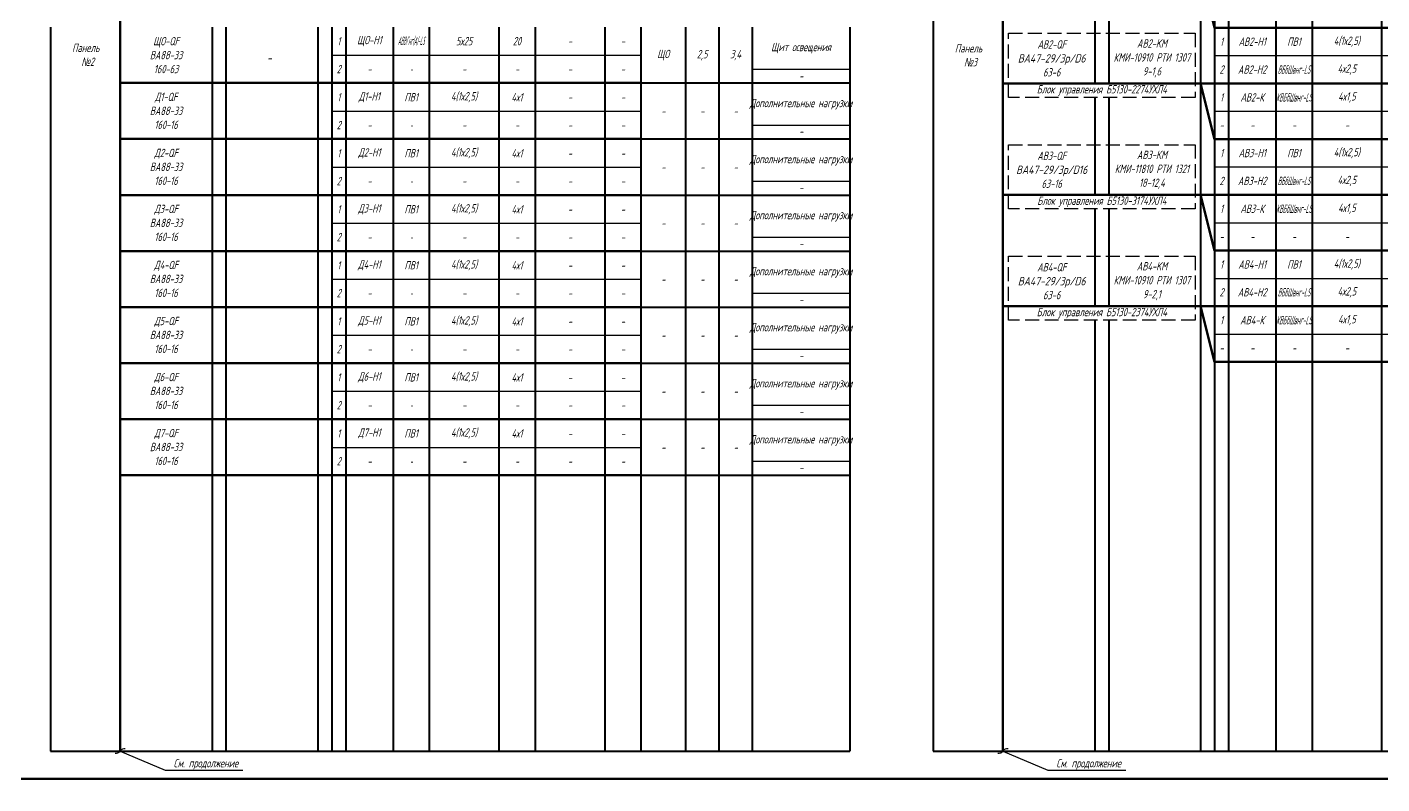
# Model space of a CAD drawing. Header units: millimetres. Extents: x 6735 to 13224, y -12144 to -9633.
# Drawn here: x 7933.7 to 8420.2, y -10224.2 to -9952.4 of the extents above; entities that cross this region are included whole.
import ezdxf
from ezdxf import colors
from ezdxf.entities.mleader import LeaderData, LeaderLine
from ezdxf.math import Vec2, Vec3

# ---------------------------------------------------------------- set-up
doc = ezdxf.new("R2010")
doc.units = ezdxf.units.MM
doc.linetypes.add('gost5', pattern=[7, 5, -2, 0])
for name, color, linetype, lineweight in [('КаБель силовой (Вновь)', 1, 'Continuous', 60), ('Линия выноска', 137, 'Continuous', 25), ('Рамка толстая', 7, 'Continuous', 60), ('Рамка тонкая', 5, 'Continuous', 25), ('Строительный', 251, 'Continuous', 13), ('Схема распред. сети', 9, 'Continuous', 25)]:
    doc.layers.add(name, color=color, linetype=linetype, lineweight=lineweight)
doc.styles.add('Simplex', font='simplex.shx', dxfattribs={"width": 0.7, "oblique": 15})

# ---------------------------------------------------------------- blocks, each defined once
blk = doc.blocks.new('A$C7AEF134F')
at = {"layer": 'Строительный', "color": 142, "lineweight": 80}
for q in [(96, 20), (212, 0)]:
    blk.add_line((101, 0), q, dxfattribs=at)
at = {"layer": 'Схема распред. сети', "lineweight": 40}
for p, q in [((0, 20), (0, 0)), ((25, 20), (25, 0)), ((96, 20), (96, 0)), ((101, 20), (101, 0)), ((106, 20), (106, 0)), ((123, 20), (123, 0)), ((136, 20), (136, 0)), ((161, 20), (161, 0)), ((174, 20), (174, 0)), ((199, 20), (199, 0)), ((212, 20), (212, 0)), ((228, 20), (228, 0)), ((240, 20), (240, 0)), ((252, 20), (252, 0)), ((287, 20), (287, 0)), ((58, 15), (58, 0)), ((63, 15), (63, 0)), ((212, 0), (287, 0))]:
    blk.add_line(p, q, dxfattribs=at)
at = {"layer": 'Схема распред. сети'}
blk.add_line((101, 10), (212, 10), dxfattribs=at)
at = {"layer": 'Схема распред. сети', "color": 5}
blk.add_line((252, 5), (287, 5), dxfattribs=at)
blk = doc.blocks.new('A$C2EF054A0')
at = {"layer": 'Строительный', "color": 1, "lineweight": 80}
blk.add_line((25, 0), (212, 0), dxfattribs=at)
at = {"layer": 'Схема распред. сети', "lineweight": 40}
for p, q in [((0, 20), (0, 0)), ((25, 20), (25, 0)), ((58, 20), (58, 0)), ((63, 20), (63, 0)), ((96, 20), (96, 0)), ((101, 20), (101, 0)), ((106, 20), (106, 0)), ((123, 20), (123, 0)), ((136, 20), (136, 0)), ((161, 20), (161, 0)), ((174, 20), (174, 0)), ((199, 20), (199, 0)), ((212, 20), (212, 0)), ((228, 20), (228, 0)), ((240, 20), (240, 0)), ((252, 20), (252, 0)), ((287, 20), (287, 0)), ((212, 0), (287, 0))]:
    blk.add_line(p, q, dxfattribs=at)
at = {"layer": 'Схема распред. сети'}
blk.add_line((101, 10), (212, 10), dxfattribs=at)
blk = doc.blocks.new('A$C3C9A24EA')
at = {"layer": 'Схема распред. сети', "color": 5}
blk.add_line((252, 5), (287, 5), dxfattribs=at)
at = {"layer": 'Схема распред. сети'}
blk.add_blockref('A$C2EF054A0', (0, 0), dxfattribs=at)
blk = doc.blocks.new('A$C5A8E28CB')
at = {"layer": 'Схема распред. сети', "lineweight": 40}
for p, q in [((0, 20), (0, 0)), ((25, 20), (25, 0)), ((58, 20), (58, 0)), ((63, 20), (63, 0)), ((96, 20), (96, 0)), ((101, 20), (101, 0)), ((106, 20), (106, 0)), ((123, 20), (123, 0)), ((136, 20), (136, 0)), ((161, 20), (161, 0)), ((174, 20), (174, 0)), ((199, 20), (199, 0)), ((212, 20), (212, 0)), ((228, 20), (228, 0)), ((240, 20), (240, 0)), ((252, 20), (252, 0)), ((287, 20), (287, 0)), ((0, 0), (287, 0))]:
    blk.add_line(p, q, dxfattribs=at)
blk = doc.blocks.new('A$C5BFF3F5B')
at = {"layer": 'Схема распред. сети', "lineweight": 40}
for p, q in [((0, 20), (0, 0)), ((25, 20), (25, 0)), ((58, 20), (58, 0)), ((63, 20), (63, 0)), ((96, 20), (96, 0)), ((101, 20), (101, 0)), ((106, 20), (106, 0)), ((123, 20), (123, 0)), ((136, 20), (136, 0)), ((161, 20), (161, 0)), ((174, 20), (174, 0)), ((199, 20), (199, 0)), ((212, 20), (212, 0)), ((228, 20), (228, 0)), ((240, 20), (240, 0)), ((252, 20), (252, 0)), ((287, 20), (287, 0))]:
    blk.add_line(p, q, dxfattribs=at)
blk = doc.blocks.new('A$C191D409F')
at = {"layer": 'Рамка толстая'}
blk.add_line((20, 5), (1677, 5), dxfattribs=at)
blk = doc.blocks.new('_Integral')
at = {"color": 0, "linetype": 'ByBlock', "lineweight": -2}
for centre, start, end in [((0.44, -0.09), 102, 168), ((-0.44, 0.09), 282, 348)]:
    blk.add_arc(centre, 0.454, start, end, dxfattribs=at)

msp = doc.modelspace()

# ---------------------------------------------------------------- linework, layer by layer
at = {"layer": 'КаБель силовой (Вновь)', "lineweight": 100}
for p, q in [((7967.10387, -9712.65225), (7967.10387, -10212.35746)), ((8284.10387, -9712.65225), (8284.10387, -10212.35746))]:
    msp.add_line(p, q, dxfattribs=at)
at = {"layer": 'Рамка тонкая', "linetype": 'gost5'}
for p, q in [((8286.10387, -9954.65225), (8353.10387, -9954.65225)), ((8286.10387, -9977.65225), (8286.10387, -9954.65225)), ((8353.10387, -9954.65225), (8353.10387, -9977.65225)), ((8353.10387, -9977.65225), (8286.10387, -9977.65225)), ((8286.10387, -9994.65225), (8353.10387, -9994.65225)), ((8286.10387, -10017.65225), (8286.10387, -9994.65225)), ((8353.10387, -9994.65225), (8353.10387, -10017.65225)), ((8353.10387, -10017.65225), (8286.10387, -10017.65225)), ((8286.10387, -10034.65225), (8353.10387, -10034.65225)), ((8286.10387, -10057.65225), (8286.10387, -10034.65225)), ((8353.10387, -10034.65225), (8353.10387, -10057.65225)), ((8353.10387, -10057.65225), (8286.10387, -10057.65225))]:
    msp.add_line(p, q, dxfattribs=at)

# ---------------------------------------------------------------- block references
for name, p in [('A$C191D409F', (7575.10387, -10227.35746)), ('A$C7AEF134F', (8259.10386, -9952.65225)), ('A$C3C9A24EA', (7942.1039, -9972.47761)), ('A$C3C9A24EA', (8259.10386, -9972.65227)), ('A$C3C9A24EA', (7942.1039, -9992.59777)), ('A$C7AEF134F', (8259.10386, -9992.65225)), ('A$C3C9A24EA', (7942.1039, -10012.71793)), ('A$C3C9A24EA', (8259.10386, -10012.65227)), ('A$C3C9A24EA', (7942.1039, -10032.83809)), ('A$C7AEF134F', (8259.10386, -10032.65225)), ('A$C3C9A24EA', (7942.1039, -10052.95825)), ('A$C3C9A24EA', (8259.10386, -10052.65227)), ('A$C3C9A24EA', (7942.1039, -10073.07841)), ('A$C7AEF134F', (8259.10386, -10072.65225)), ('A$C3C9A24EA', (7942.1039, -10093.19858)), ('A$C5BFF3F5B', (8259.10387, -10092.625)), ('A$C3C9A24EA', (7942.1039, -10113.31874)), ('A$C5BFF3F5B', (8259.10387, -10112.35746)), ('A$C5BFF3F5B', (7942.10391, -10132.35746)), ('A$C5BFF3F5B', (8259.10387, -10132.35746)), ('A$C5BFF3F5B', (7942.10391, -10152.35746)), ('A$C5BFF3F5B', (8259.10387, -10152.35746)), ('A$C5BFF3F5B', (7942.10391, -10172.35746)), ('A$C5BFF3F5B', (8259.10387, -10172.35746)), ('A$C5BFF3F5B', (7942.10391, -10192.35746)), ('A$C5BFF3F5B', (8259.10387, -10192.35746)), ('A$C5A8E28CB', (7942.10391, -10212.35746)), ('A$C5A8E28CB', (8259.10387, -10212.35746))]:
    msp.add_blockref(name, p)

# ---------------------------------------------------------------- texts
at = {"layer": 'Схема распред. сети', "color": 2, "attachment_point": 5, "style": 'Simplex'}
for s, insert, char_height, width in [('\\pi0.2994;Панель\\P {\\fArial|b0|i0|c204|p34;№}2', (7954.60389, -9962.35746), 3, 25.0000371), ('ЩО-QF\\PВА88-33\\P160-63', (7983.60391, -9962.47759), 3, 33), ('1', (8045.60391, -9957.47759), 3, 5), ('ЩО-Н1', (8056.60391, -9957.47759), 3, 17), ('{\\W0.3;АВВГнг(А)-LS}', (8071.60391, -9957.47759), 3, 13), ('5х25', (8090.60391, -9957.47759), 3, 25), ('20', (8109.60391, -9957.47759), 3, 13), ('-', (8128.60391, -9957.47759), 3, 25), ('-', (8147.60391, -9957.47759), 3, 13), ('Щит освещения', (8211.60391, -9959.97759), 3, 35), ('АВ2-QF\\P{\\W0.8;ВА47-29/3р/D6}\\P63-6', (8301.60387, -9963.65225), 3, 31), ('1', (8362.60387, -9957.65225), 3, 5), ('АВ2-Н1', (8373.60387, -9957.65225), 3, 17), ('ПВ1', (8388.60387, -9957.65225), 3, 13), ('4(1х2,5)', (8407.60387, -9957.65225), 3, 25), ('ЩО', (8162.10391, -9962.47759), 3, 16), ('2,5', (8176.10391, -9962.47759), 3, 12), ('\\A1;3,4', (8188.10391, -9962.47759), 3, 12), ('\\pi0.2994;Панель\\P {\\fArial|b0|i0|c204|p34;№}3', (8271.60385, -9962.50485), 3, 25.0000371), ('АВ2-KM\\P{\\W0.6;КМИ-10910 РТИ 1307} 9-1,6', (8337.60387, -9963.65225), 3, 31), ('-', (8020.60391, -9963.47759), 3.5, 31), ('2', (8045.60391, -9967.47759), 3, 5), ('-', (8056.60391, -9967.47759), 3, 17), ('{\\W0.4;-}', (8071.60391, -9967.47759), 3, 13), ('-', (8090.60391, -9967.47759), 3, 25), ('-', (8109.60391, -9967.47759), 3, 13), ('-', (8128.60391, -9967.47759), 3, 25), ('-', (8147.60391, -9967.47759), 3, 13), ('2', (8362.60387, -9967.65225), 3, 5), ('АВ2-Н2', (8373.60387, -9967.65225), 3, 17), ('{\\W0.4;ВБбШвнг-LS}', (8388.60387, -9967.65225), 3, 13), ('4х2,5', (8407.60387, -9967.65225), 3, 25), ('-', (8211.60391, -9969.97759), 3, 35), ('Д1-QF\\PВА88-33\\P160-16', (7983.60391, -9982.47759), 3, 33), ('1', (8045.60391, -9977.59776), 3, 5), ('Д1-Н1', (8056.60391, -9977.59776), 3, 17), ('ПВ1', (8071.60391, -9977.59776), 3, 13), ('4(1х2,5)', (8090.60391, -9977.59776), 3, 25), ('4х1', (8109.60391, -9977.59776), 3, 13), ('-', (8128.60391, -9977.59776), 3, 25), ('-', (8147.60391, -9977.59776), 3, 13), ('{\\W0.7;Блок управления Б5130-2274УХЛ4}', (8319.60387, -9975.15225), 3, 67), ('1', (8362.60387, -9977.65225), 3, 5), ('АВ2-К', (8373.60387, -9977.65225), 3, 17), ('{\\W0.4;КВБбШвнг-LS}', (8388.60387, -9977.65225), 3, 13), ('4х1,5', (8407.60387, -9977.65225), 3, 25), ('Дополнительные нагрузки', (8211.60391, -9980.09776), 3, 35), ('2', (8045.60391, -9987.59776), 3, 5), ('-', (8162.10391, -9982.59776), 3, 16), ('-', (8176.10391, -9982.59776), 3, 12), ('\\A1;-', (8188.10391, -9982.59776), 3, 12), ('-', (8056.60391, -9987.59776), 3, 17), ('{\\W0.4;-}', (8071.60391, -9987.59776), 3, 13), ('-', (8090.60391, -9987.59776), 3, 25), ('-', (8109.60391, -9987.59776), 3, 13), ('-', (8128.60391, -9987.59776), 3, 25), ('-', (8147.60391, -9987.59776), 3, 13), ('-', (8211.60391, -9989.85743), 3, 35), ('-', (8362.60387, -9987.65225), 3, 5), ('-', (8373.60387, -9987.65225), 3, 17), ('-', (8388.60387, -9987.65225), 3, 13), ('-', (8407.60387, -9987.65225), 3, 25), ('Д2-QF\\PВА88-33\\P160-16', (7983.60391, -10002.59776), 3, 33), ('1', (8045.60391, -9997.71792), 3, 5), ('Д2-Н1', (8056.60391, -9997.71792), 3, 17), ('ПВ1', (8071.60391, -9997.71792), 3, 13), ('4(1х2,5)', (8090.60391, -9997.71792), 3, 25), ('4х1', (8109.60391, -9997.71792), 3, 13), ('АВ3-QF\\P{\\W0.8;ВА47-29/3р/D16}\\P63-16', (8301.60387, -10003.65225), 3, 31), ('АВ3-KM\\P{\\W0.6;КМИ-11810 РТИ 1321} 18-12,4', (8337.60387, -10003.65225), 3, 31), ('1', (8362.60387, -9997.65225), 3, 5), ('АВ3-Н1', (8373.60387, -9997.65225), 3, 17), ('ПВ1', (8388.60387, -9997.65225), 3, 13), ('4(1х2,5)', (8407.60387, -9997.65225), 3, 25), ('-', (8128.60391, -9997.71792), 3, 25), ('-', (8147.60391, -9997.71792), 3, 13), ('Дополнительные нагрузки', (8211.60391, -10000.21792), 3, 35), ('2', (8045.60391, -10007.71792), 3, 5), ('-', (8162.10391, -10002.71792), 3, 16), ('-', (8176.10391, -10002.71792), 3, 12), ('\\A1;-', (8188.10391, -10002.71792), 3, 12), ('2', (8362.60387, -10007.65225), 3, 5), ('АВ3-Н2', (8373.60387, -10007.65225), 3, 17), ('{\\W0.4;ВБбШвнг-LS}', (8388.60387, -10007.65225), 3, 13), ('4х2,5', (8407.60387, -10007.65225), 3, 25), ('-', (8056.60391, -10007.71792), 3, 17), ('{\\W0.4;-}', (8071.60391, -10007.71792), 3, 13), ('-', (8090.60391, -10007.71792), 3, 25), ('-', (8109.60391, -10007.71792), 3, 13), ('-', (8128.60391, -10007.71792), 3, 25), ('-', (8147.60391, -10007.71792), 3, 13), ('-', (8211.60391, -10009.97759), 3, 35), ('Д3-QF\\PВА88-33\\P160-16', (7983.60391, -10022.71792), 3, 33), ('1', (8045.60391, -10017.83808), 3, 5), ('Д3-Н1', (8056.60391, -10017.83808), 3, 17), ('ПВ1', (8071.60391, -10017.83808), 3, 13), ('4(1х2,5)', (8090.60391, -10017.83808), 3, 25), ('4х1', (8109.60391, -10017.83808), 3, 13), ('{\\W0.7;Блок управления Б5130-3174УХЛ4}', (8319.60387, -10015.15225), 3, 67), ('1', (8362.60387, -10017.65225), 3, 5), ('АВ3-К', (8373.60387, -10017.65225), 3, 17), ('{\\W0.4;КВБбШвнг-LS}', (8388.60387, -10017.65225), 3, 13), ('4х1,5', (8407.60387, -10017.65225), 3, 25), ('-', (8128.60391, -10017.83808), 3, 25), ('-', (8147.60391, -10017.83808), 3, 13), ('Дополнительные нагрузки', (8211.60391, -10020.33808), 3, 35), ('2', (8045.60391, -10027.83808), 3, 5), ('-', (8162.10391, -10022.83808), 3, 16), ('-', (8176.10391, -10022.83808), 3, 12), ('\\A1;-', (8188.10391, -10022.83808), 3, 12), ('-', (8056.60391, -10027.83808), 3, 17), ('{\\W0.4;-}', (8071.60391, -10027.83808), 3, 13), ('-', (8090.60391, -10027.83808), 3, 25), ('-', (8109.60391, -10027.83808), 3, 13), ('-', (8128.60391, -10027.83808), 3, 25), ('-', (8147.60391, -10027.83808), 3, 13), ('-', (8211.60391, -10030.09776), 3, 35), ('-', (8362.60387, -10027.65225), 3, 5), ('-', (8373.60387, -10027.65225), 3, 17), ('-', (8388.60387, -10027.65225), 3, 13), ('-', (8407.60387, -10027.65225), 3, 25), ('Д4-Н1', (8056.60391, -10037.95824), 3, 17), ('4(1х2,5)', (8090.60391, -10037.95824), 3, 25), ('1', (8362.60387, -10037.65225), 3, 5), ('АВ4-Н1', (8373.60387, -10037.65225), 3, 17), ('ПВ1', (8388.60387, -10037.65225), 3, 13), ('4(1х2,5)', (8407.60387, -10037.65225), 3, 25), ('Д4-QF\\PВА88-33\\P160-16', (7983.60391, -10042.83808), 3, 33), ('1', (8045.60391, -10037.95824), 3, 5), ('ПВ1', (8071.60391, -10037.95824), 3, 13), ('4х1', (8109.60391, -10037.95824), 3, 13), ('-', (8128.60391, -10037.95824), 3, 25), ('-', (8147.60391, -10037.95824), 3, 13), ('Дополнительные нагрузки', (8211.60391, -10040.45824), 3, 35), ('АВ4-QF\\P{\\W0.8;ВА47-29/3р/D6}\\P63-6', (8301.60387, -10043.65225), 3, 31), ('АВ4-KM\\P{\\W0.6;КМИ-10910 РТИ 1307} 9-2,1', (8337.60387, -10043.65225), 3, 31), ('-', (8162.10391, -10042.95824), 3, 16), ('-', (8176.10391, -10042.95824), 3, 12), ('\\A1;-', (8188.10391, -10042.95824), 3, 12), ('4х2,5', (8407.60387, -10047.65225), 3, 25), ('2', (8045.60391, -10047.95824), 3, 5), ('-', (8056.60391, -10047.95824), 3, 17), ('{\\W0.4;-}', (8071.60391, -10047.95824), 3, 13), ('-', (8090.60391, -10047.95824), 3, 25), ('-', (8109.60391, -10047.95824), 3, 13), ('-', (8128.60391, -10047.95824), 3, 25), ('-', (8147.60391, -10047.95824), 3, 13), ('-', (8211.60391, -10050.21792), 3, 35), ('2', (8362.60387, -10047.65225), 3, 5), ('АВ4-Н2', (8373.60387, -10047.65225), 3, 17), ('{\\W0.4;ВБбШвнг-LS}', (8388.60387, -10047.65225), 3, 13), ('{\\W0.7;Блок управления Б5130-2374УХЛ4}', (8319.60387, -10055.15225), 3, 67), ('Д5-QF\\PВА88-33\\P160-16', (7983.60391, -10062.95824), 3, 33), ('1', (8045.60391, -10058.0784), 3, 5), ('Д5-Н1', (8056.60391, -10058.0784), 3, 17), ('ПВ1', (8071.60391, -10058.0784), 3, 13), ('4(1х2,5)', (8090.60391, -10058.0784), 3, 25), ('4х1', (8109.60391, -10058.0784), 3, 13), ('-', (8128.60391, -10058.0784), 3, 25), ('-', (8147.60391, -10058.0784), 3, 13), ('Дополнительные нагрузки', (8211.60391, -10060.5784), 3, 35), ('1', (8362.60387, -10057.65225), 3, 5), ('АВ4-К', (8373.60387, -10057.65225), 3, 17), ('{\\W0.4;КВБбШвнг-LS}', (8388.60387, -10057.65225), 3, 13), ('4х1,5', (8407.60387, -10057.65225), 3, 25), ('-', (8162.10391, -10063.0784), 3, 16), ('-', (8176.10391, -10063.0784), 3, 12), ('\\A1;-', (8188.10391, -10063.0784), 3, 12), ('2', (8045.60391, -10068.0784), 3, 5), ('-', (8056.60391, -10068.0784), 3, 17), ('{\\W0.4;-}', (8071.60391, -10068.0784), 3, 13), ('-', (8090.60391, -10068.0784), 3, 25), ('-', (8109.60391, -10068.0784), 3, 13), ('-', (8128.60391, -10068.0784), 3, 25), ('-', (8147.60391, -10068.0784), 3, 13), ('-', (8362.60387, -10067.65225), 3, 5), ('-', (8373.60387, -10067.65225), 3, 17), ('-', (8388.60387, -10067.65225), 3, 13), ('-', (8407.60387, -10067.65225), 3, 25), ('-', (8211.60391, -10070.33808), 3, 35), ('Д6-QF\\PВА88-33\\P160-16', (7983.60391, -10083.0784), 3, 33), ('1', (8045.60391, -10078.19856), 3, 5), ('Д6-Н1', (8056.60391, -10078.19856), 3, 17), ('ПВ1', (8071.60391, -10078.19856), 3, 13), ('4(1х2,5)', (8090.60391, -10078.19856), 3, 25), ('4х1', (8109.60391, -10078.19856), 3, 13), ('-', (8128.60391, -10078.19856), 3, 25), ('-', (8147.60391, -10078.19856), 3, 13), ('Дополнительные нагрузки', (8211.60391, -10080.69856), 3, 35), ('-', (8162.10391, -10083.19856), 3, 16), ('-', (8176.10391, -10083.19856), 3, 12), ('\\A1;-', (8188.10391, -10083.19856), 3, 12), ('2', (8045.60391, -10088.19856), 3, 5), ('-', (8056.60391, -10088.19856), 3, 17), ('{\\W0.4;-}', (8071.60391, -10088.19856), 3, 13), ('-', (8090.60391, -10088.19856), 3, 25), ('-', (8109.60391, -10088.19856), 3, 13), ('-', (8128.60391, -10088.19856), 3, 25), ('-', (8147.60391, -10088.19856), 3, 13), ('-', (8211.60391, -10090.45824), 3, 35), ('Д7-QF\\PВА88-33\\P160-16', (7983.60391, -10103.19856), 3, 33), ('1', (8045.60391, -10098.31872), 3, 5), ('Д7-Н1', (8056.60391, -10098.31872), 3, 17), ('ПВ1', (8071.60391, -10098.31872), 3, 13), ('4(1х2,5)', (8090.60391, -10098.31872), 3, 25), ('4х1', (8109.60391, -10098.31872), 3, 13), ('-', (8128.60391, -10098.31872), 3, 25), ('-', (8147.60391, -10098.31872), 3, 13), ('Дополнительные нагрузки', (8211.60391, -10100.81872), 3, 35), ('-', (8162.10391, -10103.31872), 3, 16), ('-', (8176.10391, -10103.31872), 3, 12), ('\\A1;-', (8188.10391, -10103.31872), 3, 12), ('2', (8045.60391, -10108.31872), 3, 5), ('-', (8056.60391, -10108.31872), 3, 17), ('{\\W0.4;-}', (8071.60391, -10108.31872), 3, 13), ('-', (8090.60391, -10108.31872), 3, 25), ('-', (8109.60391, -10108.31872), 3, 13), ('-', (8128.60391, -10108.31872), 3, 25), ('-', (8147.60391, -10108.31872), 3, 13), ('-', (8211.60391, -10110.5784), 3, 35)]:
    msp.add_mtext(s, dxfattribs=dict(at, insert=insert, char_height=char_height, width=width))

# ---------------------------------------------------------------- leaders
at = {"layer": 'Линия выноска'}
ml = msp.add_multileader_mtext('Standard', dxfattribs=at)
ml.set_content('\\pxsm0.75;См. продолжение', color=2, style='Simplex')
ml.set_leader_properties()
ml.set_arrow_properties(name='INTEGRAL')
ml.build(insert=Vec2(0, 0))
ml.multileader.update_dxf_attribs({"text_left_attachment_type": 6, "text_right_attachment_type": 6, "dogleg_length": 1})
ctx = ml.context
ctx.base_point, ctx.char_height, ctx.plane_origin = Vec3(7984.28658, -10219.22461), 3, Vec3(7986.85996, -10216.80113)
ctx.left_attachment, ctx.right_attachment = 6, 6
notes = []
notes.append((ctx, [(0, (1, 1, 0), (7983.28658, -10219.22461), (1, 0), 1, [(0, [(7967.10387, -10212.35746)], 0, [])])]))
ctx.mtext.insert, ctx.mtext.flow_direction = Vec3(7986.28658, -10215.22461), 5
ml = msp.add_multileader_mtext('Standard', dxfattribs=at)
ml.set_content('\\pxsm0.75;См. продолжение', color=2, style='Simplex')
ml.set_leader_properties()
ml.set_arrow_properties(name='INTEGRAL')
ml.build(insert=Vec2(0, 0))
ml.multileader.update_dxf_attribs({"text_left_attachment_type": 6, "text_right_attachment_type": 6, "dogleg_length": 1})
ctx = ml.context
ctx.base_point, ctx.char_height, ctx.plane_origin = Vec3(8301.28658, -10219.22461), 3, Vec3(8303.85996, -10216.80113)
ctx.left_attachment, ctx.right_attachment = 6, 6
notes.append((ctx, [(0, (1, 1, 0), (8300.28658, -10219.22461), (1, 0), 1, [(0, [(8284.10387, -10212.35746)], 0, [])])]))
ctx.mtext.insert, ctx.mtext.flow_direction = Vec3(8303.28658, -10215.22461), 5
for ctx, leaders in notes:
    for number, flags, end, landing, length, lines in leaders:
        leader = LeaderData()
        leader.index, (leader.has_last_leader_line, leader.has_dogleg_vector, leader.attachment_direction) = number, flags
        leader.last_leader_point, leader.dogleg_vector, leader.dogleg_length = Vec3(end), Vec3(landing), length
        for number, points, colour, breaks in lines:
            line = LeaderLine()
            line.index, line.vertices, line.color, line.breaks = number, Vec3.list(points), colors.encode_raw_color(colour), breaks
            leader.lines.append(line)
        ctx.leaders.append(leader)

doc.saveas('drawing.dxf')
